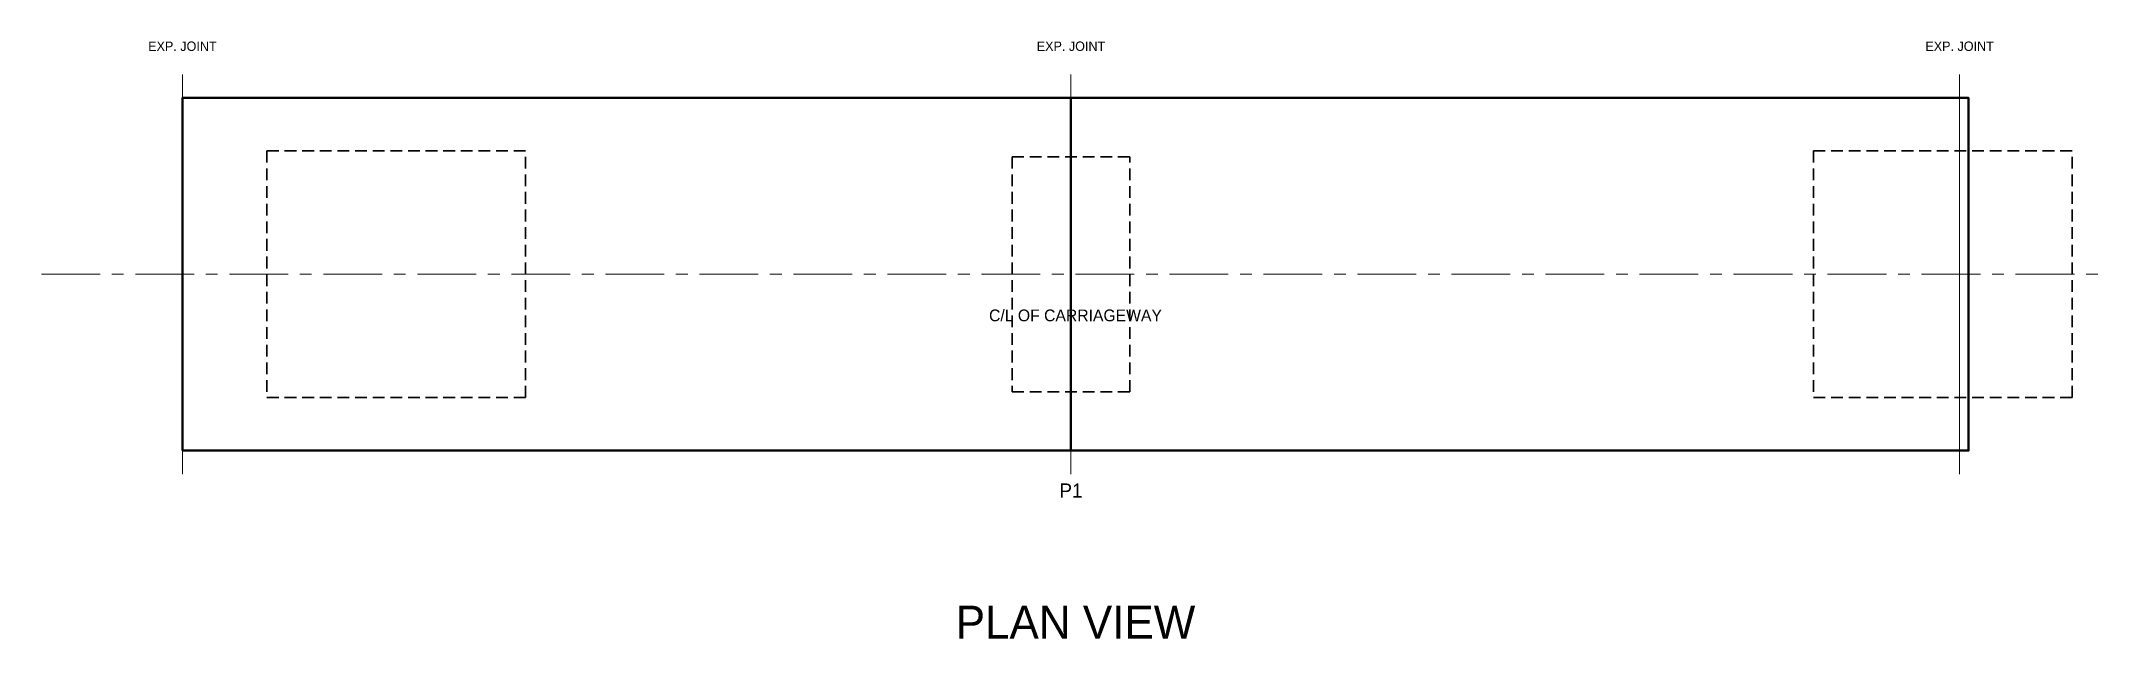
# Model space of a CAD drawing. Header units: metres. Extents: x -26 to 60, y -14 to 448.
# Drawn here: x -3 to 41, y -14 to -1.3 of the extents above.
import ezdxf
from ezdxf.enums import TextEntityAlignment as Align

# ---------------------------------------------------------------- set-up
doc = ezdxf.new("R2010")
doc.units = ezdxf.units.M
doc.linetypes.add('CENTER', pattern=[2, 1.25, -0.25, 0.25, -0.25])
doc.linetypes.add('HIDDEN', pattern=[0.375, 0.25, -0.125])
for name, color, linetype, lineweight in [('A-DIM', 1, 'CONTINUOUS', 18), ('A-GRID', 8, 'CENTER', 15), ('A-TEXT', 7, 'CONTINUOUS', 18), ('S-ABUT', 5, 'CONTINUOUS', 50), ('S-DECK', 4, 'CONTINUOUS', 50), ('S-FNDTN', 2, 'HIDDEN', 35), ('S-PIER', 3, 'CONTINUOUS', 50)]:
    doc.layers.add(name, color=color, linetype=linetype, lineweight=lineweight)

msp = doc.modelspace()

# ---------------------------------------------------------------- linework, layer by layer
at = {"layer": 'A-DIM', "linetype": 'CONTINUOUS'}
for p, q in [((0, -10.5), (0, -2)), ((18.904, -10.5), (18.904, -2)), ((37.808, -10.5), (37.808, -2))]:
    msp.add_line(p, q, dxfattribs=at)
at = {"layer": 'A-GRID', "linetype": 'CENTER'}
msp.add_line((-3, -6.25), (41, -6.25), dxfattribs=at)
at = {"layer": 'S-ABUT', "linetype": 'CONTINUOUS'}
for p, q in [((0, -10), (0, -2.5)), ((38, -10), (38, -2.5))]:
    msp.add_line(p, q, dxfattribs=at)
at = {"layer": 'S-DECK', "linetype": 'CONTINUOUS'}
msp.add_lwpolyline([(0, -10), (38, -10), (38, -2.5), (0, -2.5)], close=True, dxfattribs=at)
at = {"layer": 'S-FNDTN', "linetype": 'HIDDEN'}
for points in [[(1.8, -8.875), (7.3, -8.875), (7.3, -3.625), (1.8, -3.625)], [(17.654, -8.75), (20.154, -8.75), (20.154, -3.75), (17.654, -3.75)], [(34.7, -8.875), (40.2, -8.875), (40.2, -3.625), (34.7, -3.625)]]:
    msp.add_lwpolyline(points, close=True, dxfattribs=at)
at = {"layer": 'S-PIER', "linetype": 'CONTINUOUS'}
msp.add_line((18.904, -10), (18.904, -2.5), dxfattribs=at)

# ---------------------------------------------------------------- texts
at = {"layer": 'A-DIM'}
for p in [(0, -1.5), (18.904, -1.5), (37.808, -1.5)]:
    msp.add_text('EXP. JOINT', height=0.2, dxfattribs=at).set_placement(p, align=Align.CENTER)
at = {"layer": 'A-GRID'}
msp.add_text('C/L OF CARRIAGEWAY', height=0.25, dxfattribs=at).set_placement((19, -7.25), align=Align.CENTER)
at = {"layer": 'A-TEXT'}
for s, height, p in [('P1', 0.3, (18.904, -11)), ('PLAN VIEW', 0.7, (19, -14))]:
    msp.add_text(s, height=height, dxfattribs=at).set_placement(p, align=Align.CENTER)

doc.saveas('drawing.dxf')
